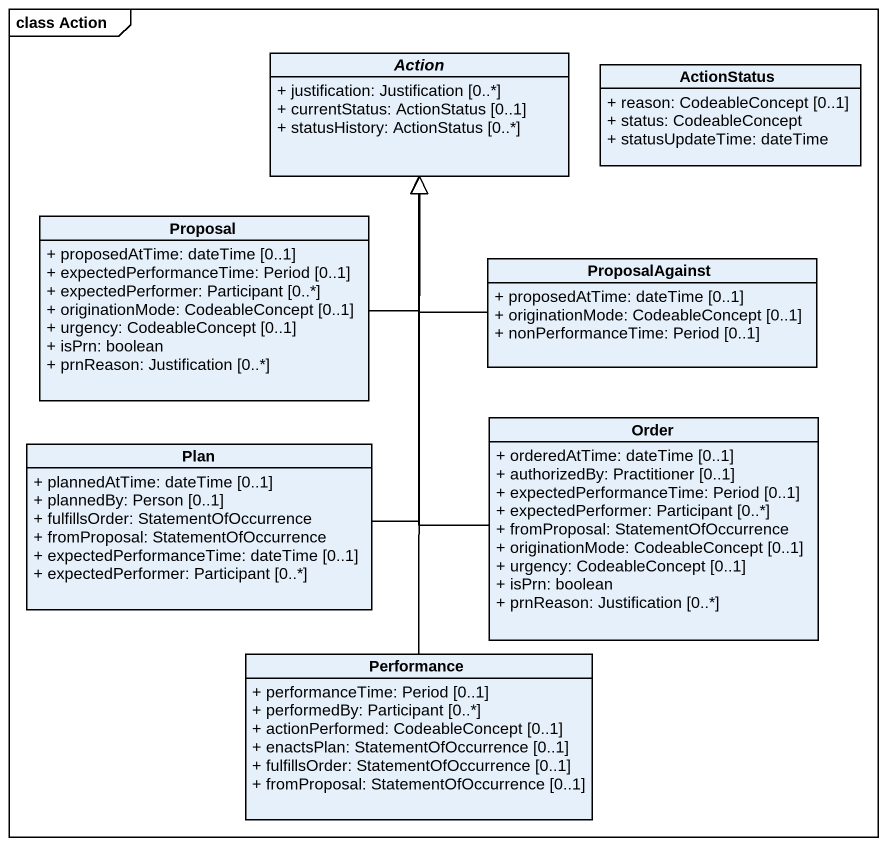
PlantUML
@startuml
mainframe class Action
hide circle
hide empty members
skinparam classAttributeIconSize 0
abstract class "Action" as Action_ {
  + justification: Justification [0..*]
  + currentStatus: ActionStatus [0..1]
  + statusHistory: ActionStatus [0..*]
}
class ActionStatus {
  + reason: CodeableConcept [0..1]
  + status: CodeableConcept
  + statusUpdateTime: dateTime
}
class Proposal {
  + proposedAtTime: dateTime [0..1]
  + expectedPerformanceTime: Period [0..1]
  + expectedPerformer: Participant [0..*]
  + originationMode: CodeableConcept [0..1]
  + urgency: CodeableConcept [0..1]
  + isPrn: boolean
  + prnReason: Justification [0..*]
}
class ProposalAgainst {
  + proposedAtTime: dateTime [0..1]
  + originationMode: CodeableConcept [0..1]
  + nonPerformanceTime: Period [0..1]
}
class Plan {
  + plannedAtTime: dateTime [0..1]
  + plannedBy: Person [0..1]
  + fulfillsOrder: StatementOfOccurrence
  + fromProposal: StatementOfOccurrence
  + expectedPerformanceTime: dateTime [0..1]
  + expectedPerformer: Participant [0..*]
}
class Order {
  + orderedAtTime: dateTime [0..1]
  + authorizedBy: Practitioner [0..1]
  + expectedPerformanceTime: Period [0..1]
  + expectedPerformer: Participant [0..*]
  + fromProposal: StatementOfOccurrence
  + originationMode: CodeableConcept [0..1]
  + urgency: CodeableConcept [0..1]
  + isPrn: boolean
  + prnReason: Justification [0..*]
}
class Performance {
  + performanceTime: Period [0..1]
  + performedBy: Participant [0..*]
  + actionPerformed: CodeableConcept [0..1]
  + enactsPlan: StatementOfOccurrence [0..1]
  + fulfillsOrder: StatementOfOccurrence [0..1]
  + fromProposal: StatementOfOccurrence [0..1]
}
Proposal -up-|> Action_
ProposalAgainst -up-|> Action_
Plan -up-|> Action_
Order -up-|> Action_
Performance -up-|> Action_
@enduml
